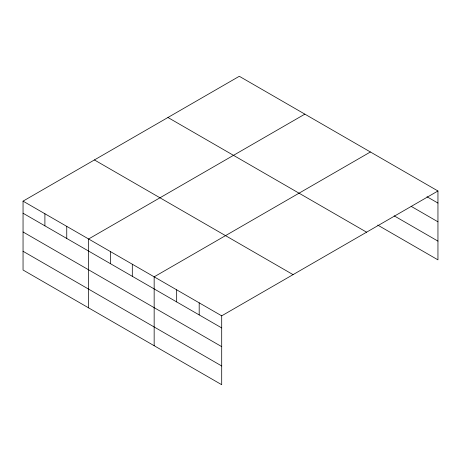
<?xml version="1.0" encoding="UTF-8"?>
<svg xmlns="http://www.w3.org/2000/svg" width="461" height="461" viewBox="0 0 461 461"><rect width="100%" height="100%" fill="white"/><g stroke="black" fill="none" stroke-linecap="round" stroke-linejoin="round"><path stroke-width="0.69" d="M437.95 190.981L239.299 76.29L23.05 201.14L23.05 270.019L221.701 384.71L221.701 315.831L437.95 190.981L437.95 259.86L377.709 225.077M304.854 114.138L88.604 238.988L88.604 307.867M370.408 151.986L154.158 276.836L154.158 345.715M426.995 196.743L437.95 203.071M411.177 206.349L437.95 221.81M394.138 215.823L437.95 241.115M167.937 117.492L366.587 232.183M94.413 159.944L293.063 274.629M23.05 201.14L221.701 315.831M23.05 213.23L221.701 327.921M23.05 231.969L221.701 346.66M23.05 251.28L221.701 365.971M199.187 302.831L199.187 314.921M176.672 289.836L176.672 301.92M132.307 264.222L132.307 276.312M110.456 251.608L110.456 263.692M66.753 226.374L66.753 238.464M44.901 213.76L44.901 225.844"/></g></svg>
